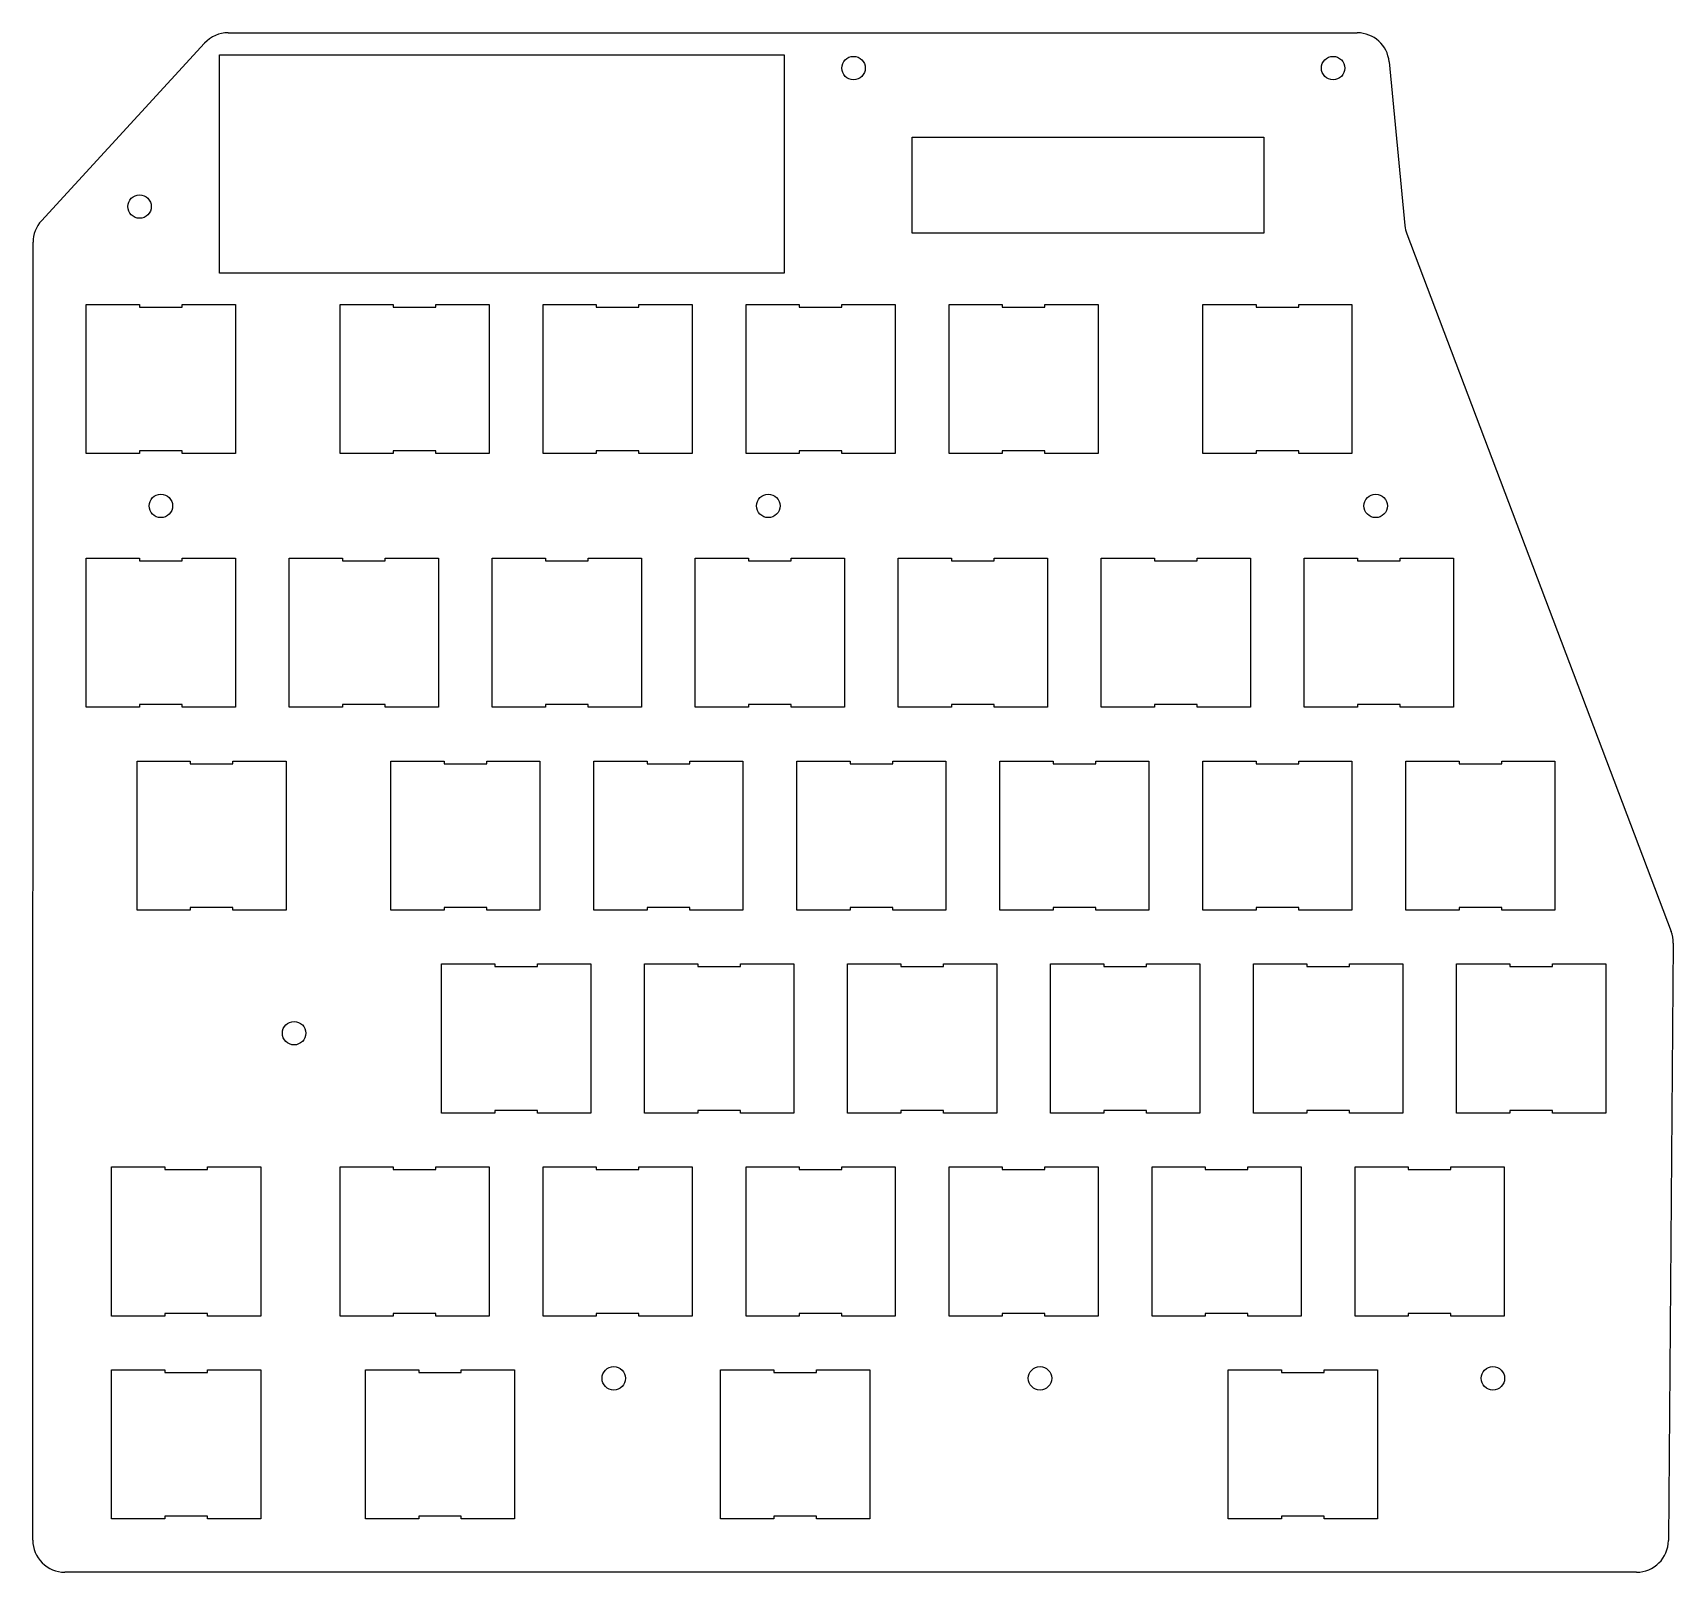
# Model space of a CAD drawing. Header units: millimetres. Extents: x 88 to 242, y -188 to -44.
import ezdxf

# ---------------------------------------------------------------- set-up
doc = ezdxf.new("R2010")
doc.units = ezdxf.units.MM

msp = doc.modelspace()

# ---------------------------------------------------------------- linework, layer by layer
for p, q in [((106.31752, -43.6875), (212.27406, -43.6875)), ((88.79084, -61.32688), (104.10853, -44.65762)), ((105.5, -66.25), (105.5, -45.75)), ((105.5, -45.75), (158.5, -45.75)), ((158.5, -45.75), (158.5, -66.25)), ((215.26035, -46.40098), (216.7366, -61.78729)), ((170.5, -62.5), (170.5, -53.5)), ((170.5, -53.5), (203.5, -53.5)), ((203.5, -53.5), (203.5, -62.5)), ((203.5, -62.5), (170.5, -62.5)), ((216.91742, -62.56348), (241.72358, -128.04986)), ((87.9817, -185.19955), (87.99983, -63.35631)), ((158.5, -66.25), (105.5, -66.25)), ((93, -83.1875), (93, -69.1875)), ((93, -69.1875), (98, -69.1875)), ((98, -69.1875), (98, -69.4375)), ((102, -69.4375), (102, -69.1875)), ((102, -69.1875), (107, -69.1875)), ((107, -69.1875), (107, -83.1875)), ((116.8125, -83.1875), (116.8125, -69.1875)), ((116.8125, -69.1875), (121.8125, -69.1875)), ((121.8125, -69.1875), (121.8125, -69.4375)), ((125.8125, -69.4375), (125.8125, -69.1875)), ((125.8125, -69.1875), (130.8125, -69.1875)), ((130.8125, -69.1875), (130.8125, -83.1875)), ((135.8625, -83.1875), (135.8625, -69.1875)), ((135.8625, -69.1875), (140.8625, -69.1875)), ((140.8625, -69.1875), (140.8625, -69.4375)), ((144.8625, -69.4375), (144.8625, -69.1875)), ((144.8625, -69.1875), (149.8625, -69.1875)), ((149.8625, -69.1875), (149.8625, -83.1875)), ((154.9125, -83.1875), (154.9125, -69.1875)), ((154.9125, -69.1875), (159.9125, -69.1875)), ((159.9125, -69.1875), (159.9125, -69.4375)), ((163.9125, -69.4375), (163.9125, -69.1875)), ((163.9125, -69.1875), (168.9125, -69.1875)), ((168.9125, -69.1875), (168.9125, -83.1875)), ((173.9625, -83.1875), (173.9625, -69.1875)), ((173.9625, -69.1875), (178.9625, -69.1875)), ((178.9625, -69.1875), (178.9625, -69.4375)), ((182.9625, -69.4375), (182.9625, -69.1875)), ((182.9625, -69.1875), (187.9625, -69.1875)), ((187.9625, -69.1875), (187.9625, -83.1875)), ((197.775, -83.1875), (197.775, -69.1875)), ((197.775, -69.1875), (202.775, -69.1875)), ((202.775, -69.1875), (202.775, -69.4375)), ((206.775, -69.4375), (206.775, -69.1875)), ((206.775, -69.1875), (211.775, -69.1875)), ((211.775, -69.1875), (211.775, -83.1875)), ((98, -69.4375), (102, -69.4375)), ((121.8125, -69.4375), (125.8125, -69.4375)), ((140.8625, -69.4375), (144.8625, -69.4375)), ((159.9125, -69.4375), (163.9125, -69.4375)), ((178.9625, -69.4375), (182.9625, -69.4375)), ((202.775, -69.4375), (206.775, -69.4375)), ((102, -82.9375), (98, -82.9375)), ((98, -82.9375), (98, -83.1875)), ((102, -83.1875), (102, -82.9375)), ((125.8125, -82.9375), (121.8125, -82.9375)), ((121.8125, -82.9375), (121.8125, -83.1875)), ((125.8125, -83.1875), (125.8125, -82.9375)), ((144.8625, -82.9375), (140.8625, -82.9375)), ((140.8625, -82.9375), (140.8625, -83.1875)), ((144.8625, -83.1875), (144.8625, -82.9375)), ((163.9125, -82.9375), (159.9125, -82.9375)), ((159.9125, -82.9375), (159.9125, -83.1875)), ((163.9125, -83.1875), (163.9125, -82.9375)), ((182.9625, -82.9375), (178.9625, -82.9375)), ((178.9625, -82.9375), (178.9625, -83.1875)), ((182.9625, -83.1875), (182.9625, -82.9375)), ((206.775, -82.9375), (202.775, -82.9375)), ((202.775, -82.9375), (202.775, -83.1875)), ((206.775, -83.1875), (206.775, -82.9375)), ((98, -83.1875), (93, -83.1875)), ((107, -83.1875), (102, -83.1875)), ((121.8125, -83.1875), (116.8125, -83.1875)), ((130.8125, -83.1875), (125.8125, -83.1875)), ((140.8625, -83.1875), (135.8625, -83.1875)), ((149.8625, -83.1875), (144.8625, -83.1875)), ((159.9125, -83.1875), (154.9125, -83.1875)), ((168.9125, -83.1875), (163.9125, -83.1875)), ((178.9625, -83.1875), (173.9625, -83.1875)), ((187.9625, -83.1875), (182.9625, -83.1875)), ((202.775, -83.1875), (197.775, -83.1875)), ((211.775, -83.1875), (206.775, -83.1875)), ((93, -107), (93, -93)), ((93, -93), (98, -93)), ((98, -93), (98, -93.25)), ((98, -93.25), (102, -93.25)), ((102, -93.25), (102, -93)), ((102, -93), (107, -93)), ((107, -93), (107, -107)), ((112.05, -107), (112.05, -93)), ((112.05, -93), (117.05, -93)), ((117.05, -93), (117.05, -93.25)), ((117.05, -93.25), (121.05, -93.25)), ((121.05, -93.25), (121.05, -93)), ((121.05, -93), (126.05, -93)), ((126.05, -93), (126.05, -107)), ((131.1, -107), (131.1, -93)), ((131.1, -93), (136.1, -93)), ((136.1, -93), (136.1, -93.25)), ((136.1, -93.25), (140.1, -93.25)), ((140.1, -93.25), (140.1, -93)), ((140.1, -93), (145.1, -93)), ((145.1, -93), (145.1, -107)), ((150.15, -107), (150.15, -93)), ((150.15, -93), (155.15, -93)), ((155.15, -93), (155.15, -93.25)), ((155.15, -93.25), (159.15, -93.25)), ((159.15, -93.25), (159.15, -93)), ((159.15, -93), (164.15, -93)), ((164.15, -93), (164.15, -107)), ((169.2, -107), (169.2, -93)), ((169.2, -93), (174.2, -93)), ((174.2, -93), (174.2, -93.25)), ((174.2, -93.25), (178.2, -93.25)), ((178.2, -93.25), (178.2, -93)), ((178.2, -93), (183.2, -93)), ((183.2, -93), (183.2, -107)), ((188.25, -107), (188.25, -93)), ((188.25, -93), (193.25, -93)), ((193.25, -93), (193.25, -93.25)), ((193.25, -93.25), (197.25, -93.25)), ((197.25, -93.25), (197.25, -93)), ((197.25, -93), (202.25, -93)), ((202.25, -93), (202.25, -107)), ((207.3, -107), (207.3, -93)), ((207.3, -93), (212.3, -93)), ((212.3, -93), (212.3, -93.25)), ((212.3, -93.25), (216.3, -93.25)), ((216.3, -93.25), (216.3, -93)), ((216.3, -93), (221.3, -93)), ((221.3, -93), (221.3, -107)), ((98, -107), (93, -107)), ((102, -106.75), (98, -106.75)), ((98, -106.75), (98, -107)), ((102, -107), (102, -106.75)), ((107, -107), (102, -107)), ((117.05, -107), (112.05, -107)), ((121.05, -106.75), (117.05, -106.75)), ((117.05, -106.75), (117.05, -107)), ((121.05, -107), (121.05, -106.75)), ((126.05, -107), (121.05, -107)), ((136.1, -107), (131.1, -107)), ((140.1, -106.75), (136.1, -106.75)), ((136.1, -106.75), (136.1, -107)), ((140.1, -107), (140.1, -106.75)), ((145.1, -107), (140.1, -107)), ((155.15, -107), (150.15, -107)), ((159.15, -106.75), (155.15, -106.75)), ((155.15, -106.75), (155.15, -107)), ((159.15, -107), (159.15, -106.75)), ((164.15, -107), (159.15, -107)), ((174.2, -107), (169.2, -107)), ((178.2, -106.75), (174.2, -106.75)), ((174.2, -106.75), (174.2, -107)), ((178.2, -107), (178.2, -106.75)), ((183.2, -107), (178.2, -107)), ((193.25, -107), (188.25, -107)), ((197.25, -106.75), (193.25, -106.75)), ((193.25, -106.75), (193.25, -107)), ((197.25, -107), (197.25, -106.75)), ((202.25, -107), (197.25, -107)), ((212.3, -107), (207.3, -107)), ((216.3, -106.75), (212.3, -106.75)), ((212.3, -106.75), (212.3, -107)), ((216.3, -107), (216.3, -106.75)), ((221.3, -107), (216.3, -107)), ((97.7625, -126.05), (97.7625, -112.05)), ((97.7625, -112.05), (102.7625, -112.05)), ((102.7625, -112.05), (102.7625, -112.3)), ((102.7625, -112.3), (106.7625, -112.3)), ((106.7625, -112.3), (106.7625, -112.05)), ((106.7625, -112.05), (111.7625, -112.05)), ((111.7625, -112.05), (111.7625, -126.05)), ((121.575, -126.05), (121.575, -112.05)), ((121.575, -112.05), (126.575, -112.05)), ((126.575, -112.05), (126.575, -112.3)), ((126.575, -112.3), (130.575, -112.3)), ((130.575, -112.3), (130.575, -112.05)), ((130.575, -112.05), (135.575, -112.05)), ((135.575, -112.05), (135.575, -126.05)), ((140.625, -126.05), (140.625, -112.05)), ((140.625, -112.05), (145.625, -112.05)), ((145.625, -112.05), (145.625, -112.3)), ((145.625, -112.3), (149.625, -112.3)), ((149.625, -112.3), (149.625, -112.05)), ((149.625, -112.05), (154.625, -112.05)), ((154.625, -112.05), (154.625, -126.05)), ((159.675, -126.05), (159.675, -112.05)), ((159.675, -112.05), (164.675, -112.05)), ((164.675, -112.05), (164.675, -112.3)), ((164.675, -112.3), (168.675, -112.3)), ((168.675, -112.3), (168.675, -112.05)), ((168.675, -112.05), (173.675, -112.05)), ((173.675, -112.05), (173.675, -126.05)), ((178.725, -126.05), (178.725, -112.05)), ((178.725, -112.05), (183.725, -112.05)), ((183.725, -112.05), (183.725, -112.3)), ((183.725, -112.3), (187.725, -112.3)), ((187.725, -112.3), (187.725, -112.05)), ((187.725, -112.05), (192.725, -112.05)), ((192.725, -112.05), (192.725, -126.05)), ((197.775, -126.05), (197.775, -112.05)), ((197.775, -112.05), (202.775, -112.05)), ((202.775, -112.05), (202.775, -112.3)), ((202.775, -112.3), (206.775, -112.3)), ((206.775, -112.3), (206.775, -112.05)), ((206.775, -112.05), (211.775, -112.05)), ((211.775, -112.05), (211.775, -126.05)), ((216.825, -126.05), (216.825, -112.05)), ((216.825, -112.05), (221.825, -112.05)), ((221.825, -112.05), (221.825, -112.3)), ((221.825, -112.3), (225.825, -112.3)), ((225.825, -112.3), (225.825, -112.05)), ((225.825, -112.05), (230.825, -112.05)), ((230.825, -112.05), (230.825, -126.05)), ((102.7625, -126.05), (97.7625, -126.05)), ((106.7625, -125.8), (102.7625, -125.8)), ((102.7625, -125.8), (102.7625, -126.05)), ((106.7625, -126.05), (106.7625, -125.8)), ((111.7625, -126.05), (106.7625, -126.05)), ((126.575, -126.05), (121.575, -126.05)), ((130.575, -125.8), (126.575, -125.8)), ((126.575, -125.8), (126.575, -126.05)), ((130.575, -126.05), (130.575, -125.8)), ((135.575, -126.05), (130.575, -126.05)), ((145.625, -126.05), (140.625, -126.05)), ((149.625, -125.8), (145.625, -125.8)), ((145.625, -125.8), (145.625, -126.05)), ((149.625, -126.05), (149.625, -125.8)), ((154.625, -126.05), (149.625, -126.05)), ((164.675, -126.05), (159.675, -126.05)), ((168.675, -125.8), (164.675, -125.8)), ((164.675, -125.8), (164.675, -126.05)), ((168.675, -126.05), (168.675, -125.8)), ((173.675, -126.05), (168.675, -126.05)), ((183.725, -126.05), (178.725, -126.05)), ((187.725, -125.8), (183.725, -125.8)), ((183.725, -125.8), (183.725, -126.05)), ((187.725, -126.05), (187.725, -125.8)), ((192.725, -126.05), (187.725, -126.05)), ((202.775, -126.05), (197.775, -126.05)), ((206.775, -125.8), (202.775, -125.8)), ((202.775, -125.8), (202.775, -126.05)), ((206.775, -126.05), (206.775, -125.8)), ((211.775, -126.05), (206.775, -126.05)), ((221.825, -126.05), (216.825, -126.05)), ((225.825, -125.8), (221.825, -125.8)), ((221.825, -125.8), (221.825, -126.05)), ((225.825, -126.05), (225.825, -125.8)), ((230.825, -126.05), (225.825, -126.05)), ((241.91801, -129.13653), (241.47002, -185.22396)), ((126.3375, -145.1), (126.3375, -131.1)), ((126.3375, -131.1), (131.3375, -131.1)), ((131.3375, -131.1), (131.3375, -131.35)), ((131.3375, -131.35), (135.3375, -131.35)), ((135.3375, -131.35), (135.3375, -131.1)), ((135.3375, -131.1), (140.3375, -131.1)), ((140.3375, -131.1), (140.3375, -145.1)), ((145.3875, -145.1), (145.3875, -131.1)), ((145.3875, -131.1), (150.3875, -131.1)), ((150.3875, -131.1), (150.3875, -131.35)), ((150.3875, -131.35), (154.3875, -131.35)), ((154.3875, -131.35), (154.3875, -131.1)), ((154.3875, -131.1), (159.3875, -131.1)), ((159.3875, -131.1), (159.3875, -145.1)), ((164.4375, -145.1), (164.4375, -131.1)), ((164.4375, -131.1), (169.4375, -131.1)), ((169.4375, -131.1), (169.4375, -131.35)), ((169.4375, -131.35), (173.4375, -131.35)), ((173.4375, -131.35), (173.4375, -131.1)), ((173.4375, -131.1), (178.4375, -131.1)), ((178.4375, -131.1), (178.4375, -145.1)), ((183.4875, -145.1), (183.4875, -131.1)), ((183.4875, -131.1), (188.4875, -131.1)), ((188.4875, -131.1), (188.4875, -131.35)), ((188.4875, -131.35), (192.4875, -131.35)), ((192.4875, -131.35), (192.4875, -131.1)), ((192.4875, -131.1), (197.4875, -131.1)), ((197.4875, -131.1), (197.4875, -145.1)), ((202.5375, -145.1), (202.5375, -131.1)), ((202.5375, -131.1), (207.5375, -131.1)), ((207.5375, -131.1), (207.5375, -131.35)), ((207.5375, -131.35), (211.5375, -131.35)), ((211.5375, -131.35), (211.5375, -131.1)), ((211.5375, -131.1), (216.5375, -131.1)), ((216.5375, -131.1), (216.5375, -145.1)), ((221.5875, -145.1), (221.5875, -131.1)), ((221.5875, -131.1), (226.5875, -131.1)), ((226.5875, -131.1), (226.5875, -131.35)), ((226.5875, -131.35), (230.5875, -131.35)), ((230.5875, -131.35), (230.5875, -131.1)), ((230.5875, -131.1), (235.5875, -131.1)), ((235.5875, -131.1), (235.5875, -145.1)), ((131.3375, -145.1), (126.3375, -145.1)), ((135.3375, -144.85), (131.3375, -144.85)), ((131.3375, -144.85), (131.3375, -145.1)), ((135.3375, -145.1), (135.3375, -144.85)), ((140.3375, -145.1), (135.3375, -145.1)), ((150.3875, -145.1), (145.3875, -145.1)), ((154.3875, -144.85), (150.3875, -144.85)), ((150.3875, -144.85), (150.3875, -145.1)), ((154.3875, -145.1), (154.3875, -144.85)), ((159.3875, -145.1), (154.3875, -145.1)), ((169.4375, -145.1), (164.4375, -145.1)), ((173.4375, -144.85), (169.4375, -144.85)), ((169.4375, -144.85), (169.4375, -145.1)), ((173.4375, -145.1), (173.4375, -144.85)), ((178.4375, -145.1), (173.4375, -145.1)), ((188.4875, -145.1), (183.4875, -145.1)), ((192.4875, -144.85), (188.4875, -144.85)), ((188.4875, -144.85), (188.4875, -145.1)), ((192.4875, -145.1), (192.4875, -144.85)), ((197.4875, -145.1), (192.4875, -145.1)), ((207.5375, -145.1), (202.5375, -145.1)), ((211.5375, -144.85), (207.5375, -144.85)), ((207.5375, -144.85), (207.5375, -145.1)), ((211.5375, -145.1), (211.5375, -144.85)), ((216.5375, -145.1), (211.5375, -145.1)), ((226.5875, -145.1), (221.5875, -145.1)), ((230.5875, -144.85), (226.5875, -144.85)), ((226.5875, -144.85), (226.5875, -145.1)), ((230.5875, -145.1), (230.5875, -144.85)), ((235.5875, -145.1), (230.5875, -145.1)), ((95.38125, -164.15), (95.38125, -150.15)), ((95.38125, -150.15), (100.38125, -150.15)), ((100.38125, -150.15), (100.38125, -150.4)), ((100.38125, -150.4), (104.38125, -150.4)), ((104.38125, -150.4), (104.38125, -150.15)), ((104.38125, -150.15), (109.38125, -150.15)), ((109.38125, -150.15), (109.38125, -164.15)), ((116.8125, -164.15), (116.8125, -150.15)), ((116.8125, -150.15), (121.8125, -150.15)), ((121.8125, -150.15), (121.8125, -150.4)), ((121.8125, -150.4), (125.8125, -150.4)), ((125.8125, -150.4), (125.8125, -150.15)), ((125.8125, -150.15), (130.8125, -150.15)), ((130.8125, -150.15), (130.8125, -164.15)), ((135.8625, -164.15), (135.8625, -150.15)), ((135.8625, -150.15), (140.8625, -150.15)), ((140.8625, -150.15), (140.8625, -150.4)), ((140.8625, -150.4), (144.8625, -150.4)), ((144.8625, -150.4), (144.8625, -150.15)), ((144.8625, -150.15), (149.8625, -150.15)), ((149.8625, -150.15), (149.8625, -164.15)), ((154.9125, -164.15), (154.9125, -150.15)), ((154.9125, -150.15), (159.9125, -150.15)), ((159.9125, -150.15), (159.9125, -150.4)), ((159.9125, -150.4), (163.9125, -150.4)), ((163.9125, -150.4), (163.9125, -150.15)), ((163.9125, -150.15), (168.9125, -150.15)), ((168.9125, -150.15), (168.9125, -164.15)), ((173.9625, -164.15), (173.9625, -150.15)), ((173.9625, -150.15), (178.9625, -150.15)), ((178.9625, -150.15), (178.9625, -150.4)), ((178.9625, -150.4), (182.9625, -150.4)), ((182.9625, -150.4), (182.9625, -150.15)), ((182.9625, -150.15), (187.9625, -150.15)), ((187.9625, -150.15), (187.9625, -164.15)), ((193.0125, -164.15), (193.0125, -150.15)), ((193.0125, -150.15), (198.0125, -150.15)), ((198.0125, -150.15), (198.0125, -150.4)), ((198.0125, -150.4), (202.0125, -150.4)), ((202.0125, -150.4), (202.0125, -150.15)), ((202.0125, -150.15), (207.0125, -150.15)), ((207.0125, -150.15), (207.0125, -164.15)), ((212.0625, -164.15), (212.0625, -150.15)), ((212.0625, -150.15), (217.0625, -150.15)), ((217.0625, -150.15), (217.0625, -150.4)), ((217.0625, -150.4), (221.0625, -150.4)), ((221.0625, -150.4), (221.0625, -150.15)), ((221.0625, -150.15), (226.0625, -150.15)), ((226.0625, -150.15), (226.0625, -164.15)), ((100.38125, -164.15), (95.38125, -164.15)), ((104.38125, -163.9), (100.38125, -163.9)), ((100.38125, -163.9), (100.38125, -164.15)), ((104.38125, -164.15), (104.38125, -163.9)), ((109.38125, -164.15), (104.38125, -164.15)), ((121.8125, -164.15), (116.8125, -164.15)), ((125.8125, -163.9), (121.8125, -163.9)), ((121.8125, -163.9), (121.8125, -164.15)), ((125.8125, -164.15), (125.8125, -163.9)), ((130.8125, -164.15), (125.8125, -164.15)), ((140.8625, -164.15), (135.8625, -164.15)), ((144.8625, -163.9), (140.8625, -163.9)), ((140.8625, -163.9), (140.8625, -164.15)), ((144.8625, -164.15), (144.8625, -163.9)), ((149.8625, -164.15), (144.8625, -164.15)), ((159.9125, -164.15), (154.9125, -164.15)), ((163.9125, -163.9), (159.9125, -163.9)), ((159.9125, -163.9), (159.9125, -164.15)), ((163.9125, -164.15), (163.9125, -163.9)), ((168.9125, -164.15), (163.9125, -164.15)), ((178.9625, -164.15), (173.9625, -164.15)), ((182.9625, -163.9), (178.9625, -163.9)), ((178.9625, -163.9), (178.9625, -164.15)), ((182.9625, -164.15), (182.9625, -163.9)), ((187.9625, -164.15), (182.9625, -164.15)), ((198.0125, -164.15), (193.0125, -164.15)), ((202.0125, -163.9), (198.0125, -163.9)), ((198.0125, -163.9), (198.0125, -164.15)), ((202.0125, -164.15), (202.0125, -163.9)), ((207.0125, -164.15), (202.0125, -164.15)), ((217.0625, -164.15), (212.0625, -164.15)), ((221.0625, -163.9), (217.0625, -163.9)), ((217.0625, -163.9), (217.0625, -164.15)), ((221.0625, -164.15), (221.0625, -163.9)), ((226.0625, -164.15), (221.0625, -164.15)), ((95.38125, -183.2), (95.38125, -169.2)), ((95.38125, -169.2), (100.38125, -169.2)), ((100.38125, -169.2), (100.38125, -169.45)), ((104.38125, -169.45), (104.38125, -169.2)), ((104.38125, -169.2), (109.38125, -169.2)), ((109.38125, -169.2), (109.38125, -183.2)), ((119.19375, -183.2), (119.19375, -169.2)), ((119.19375, -169.2), (124.19375, -169.2)), ((124.19375, -169.2), (124.19375, -169.45)), ((128.19375, -169.45), (128.19375, -169.2)), ((128.19375, -169.2), (133.19375, -169.2)), ((133.19375, -169.2), (133.19375, -183.2)), ((152.53125, -183.2), (152.53125, -169.2)), ((152.53125, -169.2), (157.53125, -169.2)), ((157.53125, -169.2), (157.53125, -169.45)), ((161.53125, -169.45), (161.53125, -169.2)), ((161.53125, -169.2), (166.53125, -169.2)), ((166.53125, -169.2), (166.53125, -183.2)), ((200.15625, -183.2), (200.15625, -169.2)), ((200.15625, -169.2), (205.15625, -169.2)), ((205.15625, -169.2), (205.15625, -169.45)), ((209.15625, -169.45), (209.15625, -169.2)), ((209.15625, -169.2), (214.15625, -169.2)), ((214.15625, -169.2), (214.15625, -183.2)), ((100.38125, -169.45), (104.38125, -169.45)), ((124.19375, -169.45), (128.19375, -169.45)), ((157.53125, -169.45), (161.53125, -169.45)), ((205.15625, -169.45), (209.15625, -169.45)), ((104.38125, -182.95), (100.38125, -182.95)), ((100.38125, -182.95), (100.38125, -183.2)), ((104.38125, -183.2), (104.38125, -182.95)), ((128.19375, -182.95), (124.19375, -182.95)), ((124.19375, -182.95), (124.19375, -183.2)), ((128.19375, -183.2), (128.19375, -182.95)), ((161.53125, -182.95), (157.53125, -182.95)), ((157.53125, -182.95), (157.53125, -183.2)), ((161.53125, -183.2), (161.53125, -182.95)), ((209.15625, -182.95), (205.15625, -182.95)), ((205.15625, -182.95), (205.15625, -183.2)), ((209.15625, -183.2), (209.15625, -182.95)), ((100.38125, -183.2), (95.38125, -183.2)), ((109.38125, -183.2), (104.38125, -183.2)), ((124.19375, -183.2), (119.19375, -183.2)), ((133.19375, -183.2), (128.19375, -183.2)), ((157.53125, -183.2), (152.53125, -183.2)), ((166.53125, -183.2), (161.53125, -183.2)), ((205.15625, -183.2), (200.15625, -183.2)), ((214.15625, -183.2), (209.15625, -183.2)), ((238.47012, -188.2), (90.9817, -188.2))]:
    msp.add_line(p, q)
for centre in [(165, -47), (210, -47), (98, -60), (100, -88.1), (157, -88.1), (214, -88.1), (112.5, -137.6), (142.5, -170), (182.5, -170), (225, -170)]:
    msp.add_circle(centre, 1.1)
for centre, start, end in [((106.31752, -46.6875), 90, 137.419508), ((212.27406, -46.6875), 5.4805246, 90), ((90.99983, -63.35675), 137.419508, 179.9914744), ((219.72289, -61.50077), 185.4805246, 200.7466217), ((238.91811, -129.11257), 359.5423623, 20.7466217), ((90.9817, -185.2), 179.9914744, 270), ((238.47012, -185.2), 270, 359.5423623)]:
    msp.add_arc(centre, 3, start, end)

doc.saveas('drawing.dxf')
